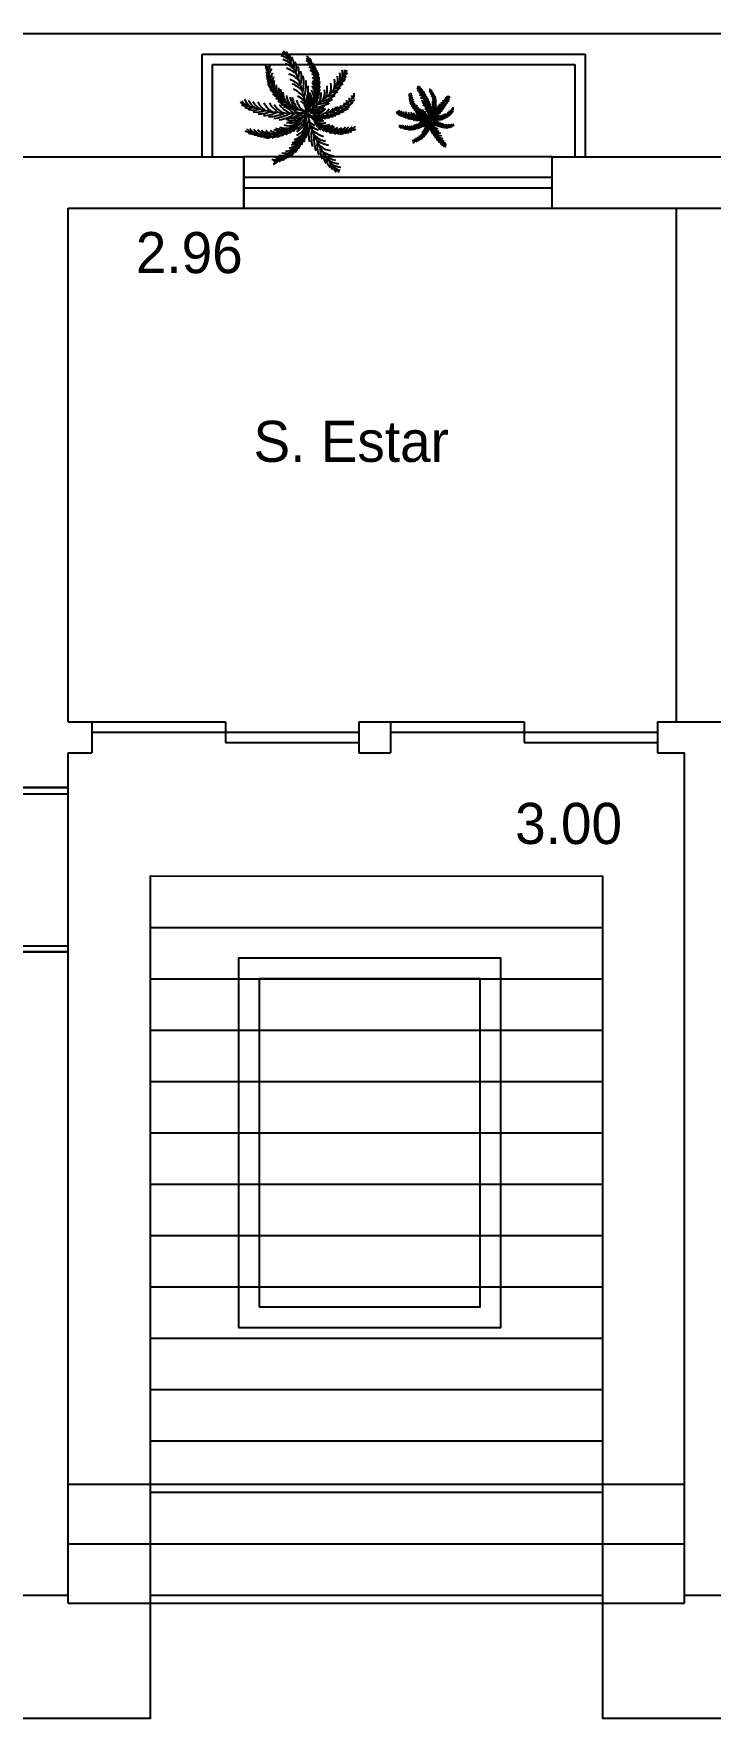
# Model space of a CAD drawing. Extents: x 0.1 to 15.7, y 0 to 8.2.
# Drawn here: x 4.99 to 8.28, y 0.03 to 8.23 of the extents above; entities that cross this region are included whole.
import ezdxf

# ---------------------------------------------------------------- set-up
doc = ezdxf.new("R2010")
doc.units = 0
doc.header["$MEASUREMENT"] = 0
doc.layers.get('0').update_dxf_attribs({"linetype": 'CONTINUOUS'})
doc.layers.get('DEFPOINTS').update_dxf_attribs({"linetype": 'CONTINUOUS'})
for name, color, linetype in [('ARQ3', 3, 'CONTINUOUS'), ('BLOCO', 7, 'CONTINUOUS'), ('HACHURA', 1, 'CONTINUOUS'), ('VEGETACAO', 3, 'CONTINUOUS')]:
    doc.layers.add(name, color=color, linetype=linetype)
doc.styles.add('PADRÃO', font='', dxfattribs={"height": 0.2})
doc.styles.get('PADRÃO').set_extended_font_data('AvantGarde Bk BT')
doc.dimstyles.new('PADRÃOS', dxfattribs={"dimtxt": 0.15, "dimasz": 0.1, "dimexe": 1.25, "dimexo": 0.625, "dimgap": 0.1, "dimtad": 0, "dimjust": 1, "dimzin": 1, "dimdsep": 46, "dimtxsty": 'PADRÃO', "dimcen": 2.5, "dimse1": 1, "dimse2": 1, "dimsd1": 1, "dimsd2": 1, "dimclrt": 1, "dimadec": 0, "dimazin": 0, "dimtfac": 1, "dimtdec": 4, "dimtmove": 0, "dimatfit": 3, "dimfxl": 1, "dimtolj": 1, "dimtzin": 0, "dimarcsym": 0})

# ---------------------------------------------------------------- blocks, each defined once
blk = doc.blocks.new('J15')
at = {"layer": 'BLOCO'}
for p, q in [((1.5, 0.25), (0, 0.25)), ((0, 0.25), (0, 0)), ((1.5, 0), (1.5, 0.25)), ((1.5, 0.1500000000000057), (0, 0.1500000000000057)), ((0, 0.09999999999999432), (1.5, 0.09999999999999432)), ((0, 0), (1.5, 0))]:
    blk.add_line(p, q, dxfattribs=at)
blk = doc.blocks.new('P80D25')
at = {"layer": 'BLOCO', "ltscale": 0.015}
for p, q in [((0, 0.2499999999999716), (0, 0)), ((0, 0.25), (0.03000000000000114, 0.25)), ((0.03000000000000114, 0.2499999999999716), (0.03000000000000114, 0)), ((0.7700000000000102, 0.2499999999999716), (0.7700000000000102, -2.842170943040401e-14)), ((0.7700000000000102, 0.2499999999999716), (0.8000000000000114, 0.2499999999999716)), ((0.8000000000000114, 0.2499999999999716), (0.8000000000000114, -2.842170943040401e-14)), ((0, 0), (0.8000000000000114, -2.842170943040401e-14))]:
    blk.add_line(p, q, dxfattribs=at)
at = {"layer": 'BLOCO'}
blk.add_lwpolyline([(0.7700000000000102, 0.2499999999999716), (0.7199999999999989, 0.2499999999999716), (0.7199999999999989, 1.049999999999983), (0.7700000000000102, 1.049999999999983)], close=True, dxfattribs=at)
at = {"layer": 'BLOCO', "ltscale": 0.015}
blk.add_arc((0.7199999999999989, 0.3524374999999793), 0.6975625000000036, 89.99999999999959, 188.444460412286, dxfattribs=at)
blk = doc.blocks.new('ESTAR')
at = {"layer": 'HACHURA', "ltscale": 0.015, "style": 'PADRÃO'}
blk.add_text('S. Estar', height=0.2, dxfattribs=at).set_placement((-0.425116371214699, -0.06847717339962855))
blk = doc.blocks.new('*D14')
at = {"layer": 'DEFPOINTS', "color": 0, "linetype": 'ByBlock', "ltscale": 0.015}
for p in [(141.8620342176605, 150.4309147844845), (144.8220342176605, 150.4309147844845), (144.8220342176605, 150.2139841480777)]:
    blk.add_point(p, dxfattribs=at)
at = {"color": 1, "linetype": 'ByBlock', "ltscale": 0.015, "insert": (142.4512512506275, 150.2139841480777), "char_height": 0.2, "attachment_point": 5, "style": 'PADRÃO'}
blk.add_mtext('\\A1;2.96', dxfattribs=at)
blk = doc.blocks.new('*D20')
at = {"layer": 'DEFPOINTS', "color": 0, "linetype": 'ByBlock', "ltscale": 0.015}
for p in [(141.8620342176605, 147.7809147844845), (144.8620342176605, 147.7809147844845), (141.8620342176605, 147.4353160422158)]:
    blk.add_point(p, dxfattribs=at)
at = {"color": 1, "linetype": 'ByBlock', "ltscale": 0.015, "insert": (144.2973364154627, 147.4353160422158), "char_height": 0.2, "attachment_point": 5, "style": 'PADRÃO'}
blk.add_mtext('\\A1;3.00', dxfattribs=at)
blk = doc.blocks.new('COQUEIRO')
at = {"layer": 'VEGETACAO', "color": 3, "linetype": 'Continuous'}
blk.add_circle((0.04883211018758438, -0.1620300166650743), 0.009534254572329034, dxfattribs=at)
for centre, radius, start, end in [((-0.2990069568350489, 0.3314659357569276), 0.21493089141796, 52.66291008750469, 75.78172621383375), ((-0.2591513023523628, 0.4815757376624283), 0.08918671365068746, 38.10062950818708, 73.55212492303362), ((-0.2965824267310122, 0.2666994103710643), 0.2457785115588357, 51.48217780651772, 73.93665760124978), ((-0.2841852408159706, 0.5118686947262212), 0.09562156997871912, 18.00467385581992, 51.19332734190737), ((-0.2845083389846348, 0.5128443909520932), 0.1110546992746349, 0.6625682080991496, 37.53141425300961), ((-1.16752276250026, -0.1007026902499213), 1.167642340266159, 3.583450499292923, 33.67936677608967), ((-0.2535404710656817, 0.491646787172666), 0.104953262736619, 349.124998871366, 34.47980781475965), ((-0.267481508665588, 0.4438865068114062), 0.1491116937629963, 349.0828542607415, 34.11358921734301), ((0.7413426363891791, 1.469901461865295), 1.208478994181311, 231.9860707724936, 234.0506761213819), ((-0.04787651026563644, 0.3612609836722989), 0.1389206009762723, 46.92087029574611, 70.58923678236422), ((-0.31313847706849, 0.2642473531767031), 0.4140144019143251, 318.8187821603565, 35.07358582935218), ((-0.05466535554206153, 0.4696046712768585), 0.08940871770666214, 12.93374384380474, 47.46008499971289), ((-0.05868593797712229, 0.4574007406790663), 0.1091569804458332, 0.5144798793177185, 32.90541687053246), ((-0.2733695923895691, 0.4581182362043172), 0.1255305275127082, 185.1349449317238, 217.5258819229385), ((-0.2090492703468154, 0.4481160352073097), 0.1925444628439385, 198.1279775351032, 215.9464254303055), ((-0.3182494759586714, 0.363798804703432), 0.07124259762314304, 188.0674511061146, 242.1386086072296), ((0.09396941381100454, 0.46349413918119), 0.4761165622014739, 182.966775972904, 259.2215796418998), ((-0.2150305028241402, 0.363383082283061), 0.1597586911227131, 147.451125019892, 171.1194915065101), ((-0.2354688073144171, 0.3333367512801892), 0.131203275473266, 143.0350989563252, 174.9902108447292), ((-0.2303098885485522, 0.3087805046796781), 0.1195382632464815, 146.9211398537625, 187.0150522419626), ((-0.2042107190234628, 0.2768539776250059), 0.1299784613276565, 151.2762811859027, 189.7632268145033), ((-0.2629671195492502, 0.2781173833080608), 0.1940433416558446, 39.16249641293076, 73.12992841238737), ((-0.2704439165617156, 0.1703378409720564), 0.2598953285918711, 46.86086910506679, 72.97935821106569), ((-0.2191264160601758, 0.1843921906493868), 0.1850569335288676, 37.83107843026765, 75.04962835430943), ((-0.2979667905966306, 0.4095030526604866), 0.2038428167275608, 347.9477961351798, 21.00056632835507), ((-0.3323001749898165, 0.3727457305361348), 0.2612791928753549, 347.477097170258, 14.0082110079255), ((-0.32241068946343, 0.3333118774467643), 0.2755903367261464, 343.6235840503575, 11.74846255277715), ((-0.4400875445909289, 0.2768762952542367), 0.4150411928447608, 346.7496829229179, 9.447416817831682), ((-0.5083838731291319, 0.8691379470596381), 1.015341165448834, 300.1573913755112, 330.253307652308), ((-0.01777931151275958, 0.3516354394559151), 0.1140898047593618, 43.05015095752705, 75.00526284593107), ((-0.0081541657062143, 0.332053750710319), 0.1039463158665057, 31.02530956029359, 71.11922194849373), ((-0.00892064507671897, 0.2962038976464179), 0.1130247489805709, 28.27713498775289, 66.76408061635362), ((-0.03758059004288405, 0.2547655490435226), 0.1458091169923527, 22.98041434448781, 51.90603630720172), ((-0.09737609144541715, 0.4160853132863345), 0.1674299676903813, 2.093936371950821, 19.91238426715303), ((-0.03980240185351924, 0.2288060502615217), 0.144277308672404, 15.03055017000438, 45.30228554002982), ((0.02259018497208309, 0.4168545844412286), 0.06195008488968961, 335.9017531950281, 29.97291069614161), ((-0.02296819838425357, 0.3887756994203677), 0.1171683841783036, 343.087592942477, 17.28367533510898), ((0.01085877628340803, 0.3675227002319197), 0.09618628827427275, 332.731957817626, 19.96023849795439), ((-0.05130080053961983, 0.3495670839045069), 0.1679903606179867, 333.0523948482003, 10.22995275392844), ((-0.08052219719193765, 0.3343965784124201), 0.2062184604049729, 330.8344325547409, 359.7062506166375), ((0.1380994231060289, 0.313024614140911), 0.1687333405702996, 335.7364372891507, 9.703869288605684), ((0.1161432142111156, 0.3347257052290082), 0.2137204448337702, 348.056118682736, 10.51059847746805), ((0.3078287447363355, 0.3887568638659182), 0.09126370672749479, 285.6989397475842, 331.0537486909779), ((0.1655691511076274, 0.3618055797222333), 0.1868964273199652, 349.236850963723, 12.35566709005208), ((0.3122676083844542, 0.421086561413663), 0.09656930371707387, 297.2365090843174, 334.1053551292348), ((0.2978138401654409, 0.3892027620179199), 0.07755366404407606, 334.6745703844096, 10.12606579925188), ((0.3116344929118444, 0.4204557393451616), 0.08314919128584272, 314.5786147320381, 347.7672682181257), ((-0.2570885673430521, 0.3706522808682955), 0.1347436418050492, 200.7566864671472, 234.9527688597792), ((-0.2726651966444447, 0.3274317066536163), 0.1106142315154136, 198.0801233043018, 245.3084039846302), ((-0.2036422080903204, 0.3552183802575293), 0.1931889147106846, 207.8104090483278, 244.987966954056), ((-0.1664254359636654, 0.3621859609180582), 0.2371512294657189, 218.3341111856188, 247.2059292475152), ((-0.1993783283963051, 0.2785689565110054), 0.1657741203395699, 219.6514360639536, 260.4748500310274), ((-0.1488877831081563, 0.259632549031874), 0.1676804845412055, 166.1343254950545, 195.059947457768), ((-0.1284792881819836, 0.2376951679767068), 0.1659189049732646, 172.7380762622264, 203.0098116322509), ((-0.01484097904814341, 0.230650938479787), 0.2549108691091377, 180.5332152016707, 200.9944764799708), ((0.05188689164887172, 0.2390562662960996), 0.3049759055816325, 184.3338950699927, 203.7586873671324), ((-0.04450231074677724, 0.1949001459625102), 0.18462154185927, 182.8811939735576, 217.2904964197375), ((-0.2631081993468225, 0.02216952869702382), 0.3041429385525204, 46.49379809426626, 70.64562847792507), ((-0.1900017865411368, 0.09216026624525497), 0.1814675983781475, 33.55015798989964, 73.07844098069964), ((-0.2528608363254303, -0.04099168249869578), 0.2889995544692544, 38.77469001539302, 63.7186173260026), ((-0.4682279090990402, 0.2693042739179639), 0.4662998293500211, 342.5955982758788, 3.647918913014595), ((-0.3445942154076445, 0.2244388740193948), 0.3634482762647658, 335.5765485014938, 3.990408277498095), ((-0.2729172670910511, 0.1763507895427558), 0.3016322525645709, 331.7283845727767, 1.229779129421799), ((-0.1828817118694328, 0.07206669151056744), 0.2252509679637776, 355.3484017820447, 24.47797836803445), ((-0.165624735275065, 0.08292282475719404), 0.2228542801652384, 0.365225799003377, 25.83180347724923), ((-0.0515503320051689, 0.1355139351478591), 0.1237654596857602, 350.5918811066848, 35.28855728649211), ((-0.08818952108331324, 0.2750785582322841), 0.2394831841423092, 307.0905608028229, 335.9437994060235), ((-0.1640554108006338, 0.1330907158454586), 0.2651964396362022, 14.28167443512174, 33.70646673226349), ((-0.07438268720349406, 0.1544996480716812), 0.1605404711819739, 0.7498653825188025, 35.15916782869866), ((-0.1138529517980853, 0.1630898191913595), 0.2216616253122936, 17.04588532228525, 37.50714660058549), ((-0.08715874891564646, 0.2896270765929607), 0.2341601750401111, 312.2403609866375, 341.2163651912117), ((-0.1097745863391975, 0.3259388824986225), 0.2566123592630572, 320.045450325439, 341.6769582999671), ((-0.01314906003171323, 0.2947890099619919), 0.1441514089909303, 317.5655117712288, 358.3889257383026), ((-0.1061411074435394, 0.1810308504072005), 0.2513039604080473, 335.3486308916137, 0.2925582022209083), ((0.02186378609478545, 0.1839415965608815), 0.1577979116331717, 330.1240988661179, 9.652381856917902), ((-0.0610067253810751, 0.2135700905390188), 0.2644721204804525, 343.0677389704845, 7.219569354143373), ((0.1579006443297661, 0.3807247945411909), 0.2396437710662143, 280.1975249265757, 308.3224034289954), ((0.08226323694244009, 0.2424702999063904), 0.1609190726337979, 334.4050193064913, 11.62356923052775), ((0.1847214174472871, 0.4037557213863003), 0.2271992981524825, 284.0510380464763, 310.5821518841437), ((0.05137052185433255, 0.2769128737601854), 0.2259959379059749, 343.434809981285, 9.553299087283996), ((0.2266634332590076, 0.3913532388414858), 0.1772546232413572, 284.521737011398, 317.5745072045734), ((0.2652623664124025, 0.3810199954048095), 0.1296623424026055, 285.6567951369598, 330.6875300935613), ((0.3281419577695406, 0.1719946226766815), 0.1389206009762723, 338.8518687166942, 2.520235203312234), ((-0.5825927293487663, 0.1622294883556457), 0.09562156997871912, 230.2730935841306, 263.4617470702181), ((-0.5836131818716179, 0.1623521757649193), 0.1110546992746349, 243.9350066730283, 280.8038527179388), ((-0.547927791179232, 0.1437172387794696), 0.08918671365068746, 207.9142960030044, 243.3657914178509), ((-0.4087370229670935, 0.2126182973117317), 0.21493089141796, 205.6846947121926, 228.8035108385332), ((-0.1578492706657268, 1.149712082234092), 1.167642340266159, 247.7870541499483, 277.882970426745), ((-0.5566824390771057, 0.1362163317576695), 0.104953262736619, 246.9866131112783, 292.341422054672), ((-0.5126467771073404, 0.1593735635532276), 0.1491116937629963, 247.3528317086949, 292.3835666652964), ((-0.3447811670483087, 0.2231173282421572), 0.2457785115588357, 207.5297633247881, 229.9842431195203), ((-0.3492887450524957, 0.1879031162894442), 0.1940433416558446, 208.3364925136505, 242.3039245131072), ((-0.4850098482370111, 0.1960856119349224), 0.2038428167275608, 260.4658545976829, 293.5186247908582), ((-0.2451466731527798, 0.2166565699977987), 0.2598953285918711, 208.4870627149723, 234.6055518209712), ((-0.2487189267107563, 0.1635693812692871), 0.1850569335288676, 206.4167925717073, 243.6353424957703), ((-0.09847730243499164, 0.2389221758224132), 0.3041429385525204, 210.8207924481129, 234.9726228317718), ((-0.47602017218132, -0.04629620010899416), 0.4761165622014739, 289.6767243478291, 5.931528016824905), ((-0.1525380343743716, 0.1533611555033509), 0.1814675983781475, 208.3879799453383, 247.9162629361384), ((-0.1339376186355334, 0.3752553858706911), 0.2951042131525158, 236.3634035022893, 257.9949114768173), ((-0.1286887640607102, 0.3263406088939185), 0.2692842012961277, 236.8239966110445, 265.8000008156187), ((-0.0345395917290201, 0.2414353806056475), 0.2889995544692544, 217.7478036000354, 242.691730910645), ((-0.1174453883935325, 0.3138942766255504), 0.2754056617636556, 242.0965623962342, 270.9498009994334), ((-0.04482453865032276, 0.5259020811940722), 0.510466232154438, 249.9962943474831, 268.3797262429742), ((-0.05172767593248118, 0.1615244082488552), 0.1423302786386242, 182.7518045157641, 227.4484806955715), ((0.05075451255647501, 0.2414335658430851), 0.3121011485396846, 220.1991117119653, 235.6262444771642), ((0.08885967061186939, 0.1947306358361836), 0.2562824221900242, 192.2085583250005, 217.6751360032528), ((0.1121827321916928, 0.197127228093013), 0.2590386131583442, 193.5623834342198, 222.6919600202115), ((-0.0327760467978262, 0.1269703399220354), 0.1474884404822185, 227.1388357726381, 254.0555366875753), ((0.06858336291588962, 0.1422395185638727), 0.1670096281125572, 191.491783210208, 237.4537861211284), ((-0.2359031357122685, -0.1245830733178046), 0.3121011485396846, 45.84017644887376, 61.26730921407274), ((-0.1403297785635029, -0.01996511196503903), 0.1474884404822185, 27.41088423846263, 54.32758515339996), ((-0.2860261122407888, 0.1353614565071091), 0.3164390317127545, 332.7885030246059, 358.0295547068819), ((0.3503848202325575, 0.2205411588413249), 0.4140144019143251, 212.1088337854314, 288.3636374544271), ((0.01810779655020589, 0.2754252997120368), 0.2751643754023952, 269.3624439008241, 294.6034955831002), ((-0.2515262114415844, 0.3813588012490037), 0.4438836801342939, 309.660635559282, 328.0440674547731), ((0.03131261546712416, 0.1279197720153071), 0.1452257635761367, 272.5175741020759, 318.4795770129963), ((0.05508466812009694, 0.2811754538312634), 0.2622889152735399, 268.302325448995, 297.80372000564), ((-0.04601387962522629, 0.1016945526504607), 0.1282508178106248, 323.984825114681, 350.9015260296182), ((0.009452352853523749, 0.1892189890650435), 0.2252509679637776, 287.2794002029927, 316.4089767889845), ((0.06460040793836619, 0.3556251543563285), 0.3160419793606659, 272.1504893777101, 300.5643491537163), ((-0.1645537546977618, 0.1353255825523725), 0.2713923030779867, 342.414117325092, 357.8412500902909), ((0.02596817784936611, 0.1772654793313357), 0.2228542801652384, 292.2962242199514, 317.7628018982038), ((0.05139857735319886, 0.4692281110204881), 0.4054781124782792, 279.1695391520971, 300.2218597892328), ((0.1173591127195568, 0.09108838610431391), 0.1237654596857602, 282.5228795276328, 327.2195557074401), ((0.06823401639031523, 0.4502888130663543), 0.3609053850824007, 283.3236237991361, 306.02135769405), ((0.1264432619421374, 0.1193594308679984), 0.1605404711819739, 292.6808638034668, 327.0901662496467), ((0.07309176205756707, 0.194546911185288), 0.2651964396362022, 306.2126728560698, 325.6374651532115), ((0.1196700618279838, 0.1591817435487748), 0.2216616253122936, 308.9768837432333, 329.4381450215336), ((0.2910287852479971, 0.1922443034209103), 0.2062184604049729, 262.7654309756891, 291.6372490375855), ((0.2082878117523226, 0.1150342479062552), 0.144277308672404, 306.9615485909524, 337.2332839609782), ((0.3160153577982872, 0.1708035606309188), 0.1679903606179867, 264.9833932691483, 302.1609511748765), ((0.2331985576686879, 0.1226688246872421), 0.1458091169923527, 314.9114127654364, 343.8370347281497), ((0.355887566115344, 0.1198484416296175), 0.09618628827427275, 264.6629562385741, 311.8912369189024), ((0.2823423866413268, 0.1115596728606398), 0.1130247489805709, 320.2081334087009, 358.6950790373016), ((0.3629685506576781, 0.1591652808665494), 0.1171683841783036, 275.0185913634251, 309.214673756057), ((0.3158842129609187, 0.1242382115175538), 0.1039463158665057, 322.9563079812417, 3.05022036944175), ((0.406031075536065, 0.1273909354105704), 0.06195008488968961, 267.8327516159746, 321.9039091170896), ((0.3605113034065059, 0.2383884561074829), 0.1674299676903813, 294.0249347928988, 311.843382688101), ((0.3304539666183874, 0.1404803863807693), 0.1140898047593618, 334.9811493784783, 6.936261266879096), ((-0.398930227660264, 0.2495263101879139), 0.4761165622014739, 251.035777551956, 327.2905812209517), ((-0.4558114086670582, 0.237040869720996), 0.2612791928753549, 267.4582099181125, 293.98932375578), ((-0.4151986344747254, 0.2351879623156243), 0.2755903367261464, 269.7179583732609, 297.8428368756805), ((-0.383282834376109, 0.3617351822541615), 0.4150411928447608, 272.0190041082062, 294.7167380031201), ((-0.3814560645169163, 0.3908191732740995), 0.4662998293500211, 277.8185020130234, 298.8708226501591), ((-0.3129085290513682, 0.2785719919935126), 0.3634482762647658, 277.4760126485399, 305.8898724245461), ((-0.2014909849749227, 0.02075809311437737), 0.18462154185927, 250.9501955526096, 285.3594979987894), ((-0.4021978629892882, 0.005155658137102392), 0.2951042131525158, 304.4324050813411, 326.0639130558693), ((-0.1732291046788514, 0.001590101771324015), 0.1423302786386242, 250.8208060948161, 295.5174822746235), ((-0.3548624438104664, -0.008244490078492817), 0.2692842012961277, 304.8929981900966, 333.8690023946875), ((-0.2515312978181097, 0.2178852201667816), 0.3016322525645709, 280.2366417966162, 309.7380363532612), ((-0.1515244138055376, 0.1444059340626218), 0.2562824221900242, 260.2775599040525, 285.7441375823049), ((-0.1450366515317452, 0.166936309039091), 0.2590386131583442, 261.6313850132718, 290.7609615992635), ((-0.3391175136893718, -0.002463325938823147), 0.2754056617636556, 310.1655639752861, 339.0188025784854), ((-0.1213961613439576, 0.0959255365574343), 0.1670096281125572, 259.56078478926, 305.5227877001803), ((-0.213966009869031, 0.2388808479299591), 0.3164390317127545, 283.4368662191561, 308.6779179014321), ((-0.5086600897439748, 0.1440850002889498), 0.510466232154438, 318.0652959265351, 336.448727822028), ((-0.1449100207691796, -0.0990164807502758), 0.1423302786386242, 289.4617528906892, 334.1584290705099), ((-0.226138064658242, 0.04773564890460946), 0.2590386131583442, 300.2723318091448, 329.4019083951367), ((-0.2171366684728593, 0.02608654447474024), 0.2562824221900242, 298.9185066999256, 324.385084378178), ((-0.1633312610346547, 0.007032970818901418), 0.1670096281125572, 298.2017315851331, 344.1637344960535), ((-0.2806380821405607, -0.2201167798305015), 0.2692842012961277, 343.5339449859696, 12.50994919054379), ((-0.2719500984016943, -0.2057695284602481), 0.2754056617636556, 348.8065107711593, 17.65974937435843), ((0.3065329215276709, -0.1806391785392343), 0.3016322525645709, 160.3740670711807, 189.8754616278257), ((1.149325184345779, 0.2277464539400889), 1.167642340266159, 192.2291329976968, 222.3250492744936), ((0.3846241692226986, -0.2174060905940358), 0.3634482762647658, 164.2222309998957, 192.6360907759019), ((0.1076640710247947, 0.089512267659277), 0.1452257635761367, 233.8766273062027, 279.8386302171232), ((0.1459411246082869, -0.006485079933813864), 0.1474884404822185, 216.0565667368666, 242.9732676518038), ((0.2247019135960873, 0.1113110259114727), 0.3121011485396846, 234.4858589472776, 249.9129917124766), ((0.1288671370248213, 0.1510418953571993), 0.2252509679637776, 248.6384534071196, 277.7680299931114), ((0.2707243153052534, 0.3684134033323083), 0.4438836801342939, 241.5916339802301, 259.9750658757212), ((0.2960797926134067, 0.001976953681694482), 0.2394831841423092, 200.3806124278978, 229.233851031097), ((0.1343030001595285, 0.1313922067533646), 0.2228542801652384, 253.6552774240783, 279.1218551023307), ((0.1518738730522191, 0.007013515655192037), 0.1237654596857602, 243.8819327317596, 288.578608911567), ((0.3097175900105587, -0.003193380921299394), 0.2341601750401111, 205.5304126117074, 234.5064168162866), ((0.23313968720357, 0.1772021060631737), 0.2394831841423092, 239.0215592237709, 267.8747978269701), ((0.1766227829818323, 0.02342281778611621), 0.1605404711819739, 254.0399170075937, 288.4492194537736), ((0.3509987021430963, 0.008026829932351376), 0.2566123592630572, 213.3355019505139, 234.9670099250419), ((0.2470203749757918, 0.1816796483268242), 0.2341601750401111, 244.1713594075856, 273.1473636121597), ((0.2933817774853029, -0.07556202629994502), 0.1441514089909303, 210.8555633963038, 251.6789773633775), ((0.1819012080319116, 0.1154645363999443), 0.2651964396362022, 267.5717260601967, 286.9965183573384), ((0.2722576698855494, 0.2162209612164183), 0.2566123592630572, 251.976448746387, 273.607956720915), ((0.196198973208114, 0.05875645053533773), 0.2216616253122936, 270.3359369473601, 290.7971982256604), ((0.2794506187868553, 0.114953649711925), 0.1441514089909303, 249.4965101921768, 290.3199241592507), ((0.2378486583014752, -0.03106231534787085), 0.144277308672404, 268.3206017950793, 298.5923371651047), ((0.2620731240734688, -0.04065435802896999), 0.1458091169923527, 276.2704659695632, 305.1960879322767), ((0.2935211353981462, -0.08001870438607384), 0.1130247489805709, 281.5671866128278, 320.0541322414286), ((0.327636758476233, -0.09106061170874469), 0.1039463158665057, 284.3153611853685, 324.4092735735686), ((0.3491590507384945, -0.08747217169887378), 0.1140898047593618, 296.3402025826019, 328.295314471006), ((0.3670318850793937, -0.061413501992714), 0.1389206009762723, 300.210921920821, 323.879288407439), ((-0.543341195361263, -0.1015741020317797), 0.1028200253626615, 238.6492783815953, 273.1756195375035), ((-1.39451288854139, -1.3002257873781), 1.389750843308508, 52.05868725992637, 54.12329260881464), ((-0.5311406944843124, -0.09323780443234497), 0.1255305275127082, 253.2039465107758, 285.5948835019905), ((-0.4214720645013639, -0.07450306777898774), 0.1597586911227131, 215.520126598944, 239.1884930855621), ((-0.4012335530147038, -0.1046843359759286), 0.131203275473266, 211.1041005353772, 243.0592124237812), ((-0.4978393311037603, -0.03730778521667943), 0.1925444628439385, 266.1969791141552, 284.0154270093574), ((-0.4604089272416925, -0.1700972619542576), 0.07124259762314304, 256.1364526851665, 310.2076101862815), ((-0.3765275327598356, -0.1090702512856545), 0.1195382632464815, 214.9901414328145, 255.0840538210146), ((-0.4439234769319409, -0.1108026010958305), 0.1347436418050492, 268.8256880461993, 303.0217704388311), ((-0.337163619202796, -0.09678399517789771), 0.1299784613276565, 219.3452827649546, 257.8322283935553), ((-0.4096482996109412, -0.1413944568004801), 0.1106142315154136, 266.1491248833538, 313.3774055636822), ((-0.3005258836580662, -0.05189656736974158), 0.1676804845412055, 234.2033270741065, 263.1289490368199), ((-0.4096447957699549, -0.06698832690088707), 0.1931889147106846, 275.8794106273798, 313.056968533108), ((-0.272553653189787, -0.04115833309493055), 0.1659189049732646, 240.8070778412784, 271.0788132113038), ((-0.4022080813029785, -0.02986245201926963), 0.2371512294657189, 286.4031127646707, 315.2749308265672), ((-0.2235764449957767, 0.06162551558530893), 0.2549108691091377, 248.6022167807227, 269.063478059023), ((-0.2064513424874459, 0.1266638821664081), 0.3049759055816325, 252.4028966490447, 271.8276889461865), ((-0.336949644305454, -0.09166077680501772), 0.1657741203395699, 287.7204376430056, 328.5438516100793), ((-0.1957961389386238, -0.1944282074826909), 0.1659189049732646, 279.4480246371515, 309.7197600071769), ((-0.2217234311570078, -0.08356314540168697), 0.2549108691091377, 287.2431635765959, 307.7044248548961), ((-0.2489598764486711, -0.02206977737445825), 0.3049759055816325, 291.0438434449179, 310.4686357420595), ((-0.1789538736751322, -0.1016926439207957), 0.18462154185927, 289.5911423484827, 324.0004447946626), ((-0.3041194722026201, -0.2665664298700783), 0.2371512294657189, 325.0440595605439, 353.9158776224403), ((-0.2145585571991173, -0.2740856751393856), 0.1657741203395699, 326.3613844388787, 7.184798405952517), ((-0.3259781280667351, -0.2392082993207758), 0.2951042131525158, 343.0733518772143, 4.704859851742279), ((0.5135973238408642, -0.2431766107998037), 0.4662998293500211, 171.2412807742827, 192.2936014114185), ((0.2540326833966535, 0.03121864068001301), 0.2889995544692544, 227.4203725137969, 252.3642998244065), ((0.4869149765942655, -0.254892752109054), 0.4150411928447608, 175.3953654213217, 198.0930993162356), ((0.2119037967714394, -0.1098694825119004), 0.1814675983781475, 222.1958404883035, 261.7241234791035), ((0.2736582272489816, -0.02968443869289317), 0.3041429385525204, 235.1394805926701, 259.291310976329), ((0.3790589045186525, -0.3283766611404069), 0.2755903367261464, 172.2692665487613, 200.394145051181), ((0.3506884048779231, -0.02242212089687357), 0.2062184604049729, 224.1244841798159, 252.9963022417124), ((0.3568163637718644, -0.05477150078260351), 0.1679903606179867, 226.3424464732752, 263.5200043790034), ((0.3561412151366969, -0.1194689607237542), 0.09618628827427275, 226.022009442701, 273.2502901230293), ((0.3862229177116578, -0.09318121909647559), 0.1171683841783036, 236.377644567552, 270.5737269601839), ((0.4000168467392715, -0.1448892223458635), 0.06195008488968961, 229.1918048201016, 283.2629623212165), ((0.4337735823683122, -0.0297676255220729), 0.1674299676903813, 255.3839879970257, 273.2024358922279), ((-0.2912907817201269, -0.3134632349273296), 0.1597586911227131, 254.1610733948172, 277.8294398814352), ((-0.3652514618837781, -0.3965777135068045), 0.1255305275127082, 291.8448933066489, 324.2358302978636), ((-0.2566366688129218, -0.3243993565335508), 0.131203275473266, 249.7450473312502, 281.7001592196543), ((-0.2346006965455825, -0.3123977059732717), 0.1195382632464815, 253.6310882286877, 293.7250006168878), ((-0.3741654458937571, -0.3320975712803964), 0.1925444628439385, 304.8379259100283, 322.6563738052305), ((-0.2115265555078505, -0.2782209039718744), 0.1299784613276565, 257.9862295608277, 296.4731751894284), ((-0.2620107257299704, -0.4124430690416183), 0.07124259762314304, 294.7773994810397, 348.8485569821547), ((-0.2861601991262912, -0.3558353857034753), 0.1347436418050492, 307.4666348420723, 341.6627172347042), ((-0.2109391713800814, -0.220282489936249), 0.1676804845412055, 272.8442738699796, 301.769895832693), ((-0.2402860192633423, -0.3583271797843786), 0.1106142315154136, 304.7900716792269, 352.0183523595553), ((-0.2867452941678774, -0.3002082675934439), 0.1931889147106846, 314.5203574232529, 351.6979153289811), ((0.2545621171975316, -0.196675240514093), 0.1850569335288676, 226.4767609286716, 263.6953108527134), ((0.3947638546286232, -0.3658757976037172), 0.2612791928753549, 176.1227796686618, 202.653893506329), ((0.3031837877508483, -0.1750663591181656), 0.2598953285918711, 235.5065516034707, 261.6250407094696), ((0.3663461004517305, -0.4073765597796744), 0.2038428167275608, 176.5934786335836, 209.646248826759), ((0.3119937640229811, -0.2827451247026964), 0.1940433416558446, 227.8081789113347, 261.7756109107913), ((0.3413758736584445, -0.4459519678482273), 0.1491116937629963, 177.7285367591454, 222.7592717157469), ((0.3435107038493275, -0.2664037206352212), 0.2457785115588357, 240.1278603049216, 262.5823400996537), ((0.3347727495368762, -0.4952652080721656), 0.104953262736619, 177.7706813697698, 223.1254903131635), ((0.3556436235547853, -0.3300698294860318), 0.21493089141796, 241.3085925859086, 264.4274087122376), ((0.3685752256258059, -0.5115667374388515), 0.1110546992746349, 189.3082507065031, 226.1770967514135), ((0.3388059072211949, -0.4844651569121616), 0.08918671365068746, 226.746312006591, 262.1978074214375), ((0.368109128663713, -0.5106506974977414), 0.09562156997871912, 206.6503563542238, 239.8390098403113)]:
    blk.add_arc(centre, radius, start, end, dxfattribs=at)
blk = doc.blocks.new('AV5')
at = {"layer": 'VEGETACAO', "xscale": 0.5, "yscale": 0.5, "zscale": 0.5}
blk.add_blockref('COQUEIRO', (-0.0275459545662855, 0.09600643684128585), dxfattribs=at)

msp = doc.modelspace()

# ---------------------------------------------------------------- linework, layer by layer
at = {"ltscale": 0.015}
for p, q in [((5.810229042014981, 8.12854167554596), (7.673784428084701, 8.12854167554525)), ((5.810229042014782, 7.628541675545961), (5.810229042014981, 8.12854167554596)), ((7.673784428084701, 8.12854167554525), (7.673784428084502, 7.62854167554525)), ((5.860229042014964, 8.07854167554595), (7.623784428084662, 8.078541675545267)), ((5.860229042014794, 7.628541675545961), (5.860229042014964, 8.07854167554595)), ((7.623784428084662, 8.078541675545267), (7.623784428084491, 7.628541675545279)), ((1.657628788302475, 7.628541675545279), (6.013292972369612, 7.62854167554525)), ((6.013292972369584, 7.378541675545364), (6.013292972369584, 7.62854167554525)), ((7.513292972369584, 7.378541675545364), (7.513292972369584, 7.62854167554525)), ((7.513292972369584, 7.62854167554525), (9.292764555918723, 7.62854167554525)), ((5.157628788302475, 7.378541675545307), (6.013292972369584, 7.378541675545335)), ((5.157628788302475, 4.87854167554525), (5.157628788302475, 7.378541675545279)), ((7.513292972369584, 7.378541675545335), (9.292764555918723, 7.378541675545335)), ((5.157628788302475, 4.87854167554525), (5.272879182414329, 4.87854167554525)), ((5.272879182414329, 4.878541675545222), (5.272879182414329, 4.728541675545245)), ((5.272879182414329, 4.87854167554525), (5.922879182414334, 4.87854167554525)), ((5.922879182414334, 4.87854167554525), (5.922879182414334, 4.778541675545227)), ((6.57287918241434, 4.878541675545222), (6.57287918241434, 4.728541675545245)), ((6.57287918241434, 4.87854167554525), (6.72602185798479, 4.87854167554525)), ((6.72602185798479, 4.878541675545222), (6.72602185798479, 4.728541675545245)), ((6.72602185798479, 4.878541675545222), (7.376021857984796, 4.87854167554525)), ((7.376021857984796, 4.87854167554525), (7.376021857984796, 4.778541675545227)), ((8.026021857984801, 4.878541675545222), (8.026021857984801, 4.728541675545245)), ((8.026021857984801, 4.87854167554525), (8.407628788302475, 4.87854167554525)), ((5.272879182414329, 4.828541675545239), (6.57287918241434, 4.828541675545239)), ((5.922879182414334, 4.778541675545227), (6.57287918241434, 4.778541675545227)), ((6.72602185798479, 4.82854167554521), (8.026021857984801, 4.828541675545239)), ((7.376021857984796, 4.778541675545227), (8.026021857984801, 4.778541675545227)), ((5.157628788302475, 4.728541675545245), (5.272879182414329, 4.728541675545273)), ((5.157628788302475, 4.559225358386186), (5.157628788302475, 4.728541675545245)), ((6.57287918241434, 4.728541675545273), (6.72602185798479, 4.728541675545245)), ((8.026021857984801, 4.728541675545245), (8.157628788302475, 4.728541675545245)), ((8.157628788302446, 0.5885416755452582), (8.157628788302475, 4.728541675545245)), ((5.157628788302475, 4.559225358386186), (4.907628788302475, 4.559225358386186)), ((4.907628788302503, 4.559225358386186), (5.157628788302503, 4.559225358386186)), ((4.907628788302503, 4.529225358386185), (5.157628788302503, 4.529225358386185)), ((5.157628788302475, 3.759225358386175), (5.157628788302503, 4.559225358386186)), ((4.907628788302503, 3.789225358386176), (5.157628788302475, 3.789225358386176)), ((5.157628788302475, 3.759225358386175), (4.907628788302475, 3.759225358386175)), ((4.907628788302503, 3.759225358386175), (5.157628788302475, 3.759225358386175)), ((5.157628788302475, 0.5885416755452582), (5.157628788302475, 3.759225358386175)), ((5.157628788302475, 1.168541675545242), (8.157628788302475, 1.168541675545242)), ((5.157628788302475, 0.8785416755452502), (8.157628788302475, 0.8785416755452502)), ((1.657628788302475, 0.6285416755452502), (5.157628788302475, 0.628541675545307)), ((5.157628788302475, 0.5885416755452582), (8.157628788302446, 0.5885416755452582)), ((8.157628788302446, 0.628541675545307), (9.012848145859635, 0.6285416755453355))]:
    msp.add_line(p, q, dxfattribs=at)
msp.add_line((8.117628788302483, 4.87854167554525), (8.117628788302454, 7.378541675545335))
for points in [[(5.987010432008873, 1.931263119832295), (7.262994339778459, 1.931263119832295), (7.262994339778459, 3.728541675545159), (5.98701043200893, 3.728541675545131)], [(6.087010432008867, 2.031263119832317), (7.162994339778464, 2.031263119832317), (7.162994339778464, 3.628541675545165), (6.087010432008867, 3.628541675545165)]]:
    msp.add_lwpolyline(points, close=True)
at = {"layer": 'ARQ3', "ltscale": 0.015}
for p, q in [((5.557628788302424, 3.878541675545478), (7.757628788302412, 3.878541675545051)), ((5.557628788302367, 3.628541675545478), (7.757628788302355, 3.628541675545051)), ((5.55762878830231, 3.378541675545478), (7.757628788302299, 3.378541675545051)), ((5.557628788302253, 3.128541675545478), (7.757628788302242, 3.128541675545051)), ((5.557628788302196, 2.878541675545478), (7.757628788302185, 2.878541675545051)), ((5.557628788302196, 2.878541675545478), (7.757628788302185, 2.878541675545051)), ((5.557628788302139, 2.628541675545478), (7.757628788302128, 2.628541675545051)), ((5.557628788302083, 2.378541675545478), (7.757628788302071, 2.378541675545051)), ((5.557628788302026, 2.128541675545478), (7.757628788302014, 2.128541675545051)), ((5.557628788301969, 1.878541675545478), (7.757628788301957, 1.878541675545051)), ((5.557628788301912, 1.628541675545478), (7.757628788301901, 1.628541675545051)), ((5.557628788301855, 1.378541675545478), (7.757628788301844, 1.378541675545051)), ((5.557628788301798, 1.128541675545478), (7.757628788301787, 1.128541675545051)), ((5.557628788301741, 0.8785416755454776), (7.75762878830173, 0.8785416755450512)), ((5.557628788301685, 0.6285416755454776), (7.757628788301673, 0.6285416755450512))]:
    msp.add_line(p, q, dxfattribs=at)
msp.add_lwpolyline([(1.05762878830248, 0.02854167554525588), (5.55762878830248, 0.02854167554531273), (5.55762878830248, 4.128541675545478), (7.757628788302469, 4.128541675545051), (7.757628788302469, 0.02854167554545484), (12.30762878830242, 0.02854167554534115), (12.30762878830259, 8.228541675545188), (1.057628788302509, 8.228541675545301), (1.057628788302452, 5.578541675545239), (0.05762878830248042, 5.578541675545239), (0.05762878830248042, 2.678541675545318), (1.05762878830248, 2.67854167554529), (1.05762878830248, 0.02854167554525588)], dxfattribs=at)

# ---------------------------------------------------------------- block references
at = {"ltscale": 0.015}
for name, p in [('AV5', (6.344309677278545, 7.754669581107862)), ('J15', (6.013292972369584, 7.378541675545335)), ('ESTAR', (6.484656352158538, 6.212853737170178))]:
    msp.add_blockref(name, p, dxfattribs=at)
at = {"ltscale": 0.015, "xscale": 0.5, "yscale": 0.5, "zscale": 0.5}
msp.add_blockref('AV5', (6.929084069838211, 7.778030070997318), dxfattribs=at)
at = {"ltscale": 0.015, "rotation": 90}
msp.add_blockref('P80D25', (5.157628788302475, 3.759225358386175), dxfattribs=at)

# ---------------------------------------------------------------- dimensions: what is measured, and where the dimension line sits
at = {"ltscale": 0.015}
for base, p1, p2, picture, middle in [((8.117628788302454, 7.16161103913845), (5.157628788302475, 7.378541675545279), (8.117628788302454, 7.378541675545335), '*D14', (5.746845821269517, 7.16161103913845)), ((5.157628788302475, 4.382942933276638), (8.157628788302475, 4.728541675545245), (5.157628788302475, 4.728541675545245), '*D20', (7.592930986104676, 4.382942933276638))]:
    dim = msp.add_linear_dim(base=base, p1=p1, p2=p2, dimstyle='PADRÃOS', dxfattribs=at)
    dim.commit()
    dim.dimension.update_dxf_attribs({"geometry": picture, "text_midpoint": middle, "insert": (-136.704405429358, -143.0523731089392)})

doc.saveas('drawing.dxf')
